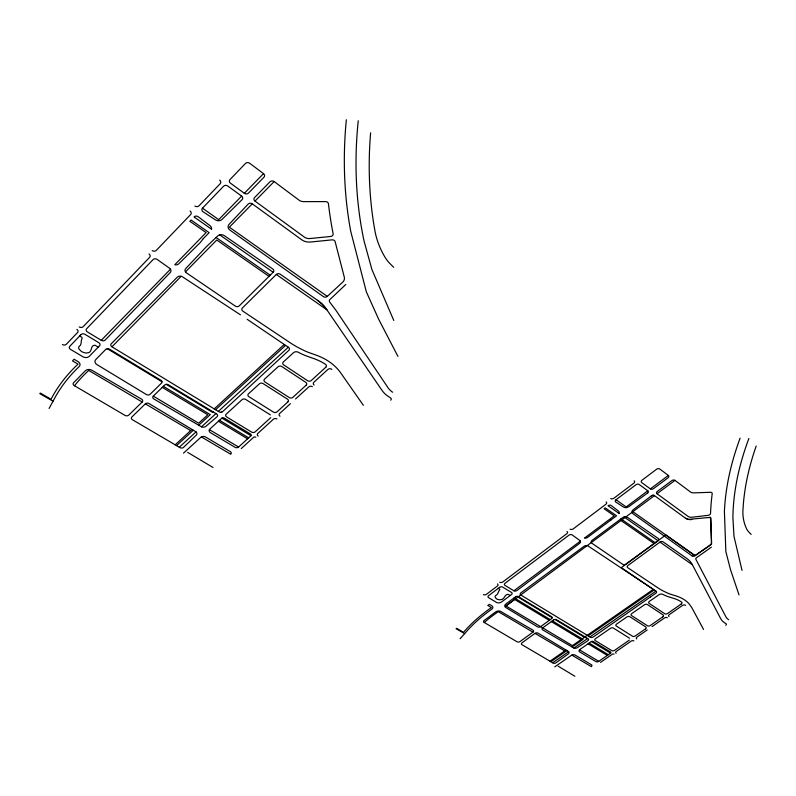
<?xml version="1.0" encoding="UTF-8"?>
<svg xmlns="http://www.w3.org/2000/svg" width="796" height="796" viewBox="0 0 796 796"><rect width="100%" height="100%" fill="white"/><g stroke="black" fill="none" stroke-linecap="round" stroke-linejoin="round"><path stroke-width="1.19" d="M49.083 408.477L54.815 397.92A180.204 132.564 1.3 0 1 79.132 366.638A4.667 3.492 9.9 0 0 78.018 361.553L74.108 359.245L72.506 360.857L78.058 364.13A182.752 134.444 1.3 0 0 52.257 396.995L51.034 399.254L40.317 393.095L39.8 393.612L53.024 401.214M460.118 638.73L466.685 631.318A144.156 89.48 -12.8 0 1 491.689 609.268A3.572 2.358 -10.2 0 0 491.868 605.816L489.351 604.333L487.799 605.467L491.371 607.587A146.185 90.744 -12.8 0 0 464.914 630.731L463.521 632.322L456.586 628.313L456.078 628.681L464.645 633.626M202.492 208.184L223.586 186.224A2.975 2.557 10 0 1 227.736 185.995L241.616 196.085A2.945 2.527 8.3 0 1 242.064 199.677L222.084 219.368A4.885 4.119 9 0 1 215.278 219.756L203.02 211.736A2.955 2.497 10.3 0 1 202.492 208.184L218.701 219.656L241.626 196.095M101.251 340.31A2.816 2.159 9.8 0 0 105.152 340.061L170.195 272.59A3.841 3.104 9.6 0 0 169.429 268.152L157.101 259.367A2.905 2.358 10.6 0 0 153.071 259.615L86.635 328.748A2.846 2.179 10.7 0 0 87.361 331.872L101.261 340.32L170.473 269.187M244.342 193.309L263.516 173.618L249.645 163.25A2.995 2.617 9.6 0 0 245.457 163.469L230.014 179.538A2.985 2.567 9.9 0 0 230.492 183.199L244.362 193.319A2.955 2.537 8.2 0 0 248.481 193.09L263.914 177.269A2.965 2.587 7.7 0 0 263.506 173.598M247.128 319.276L288.53 347.364A2.657 2.109 0.1 0 1 288.829 350.359L222.671 411.572A2.597 1.97 2.4 0 1 219.208 411.91L111.957 346.807L181.17 276.282M185.478 271.884L216.771 240.014L269.008 276.351M254.999 201.08L274.162 181.568L298.968 200.104A7.154 6.219 2.8 0 0 303.684 201.627L325.584 201.597A2.866 2.487 0.3 0 1 328.45 203.846A555.081 429.551 -38.1 0 0 333.106 233.666A2.816 2.408 -0.8 0 1 330.639 236.472L309.982 238.541A7.373 6.288 1.1 0 1 304.311 237.059L254.999 201.08A2.925 2.517 6.9 0 1 254.342 197.816L270.013 181.777A2.945 2.557 6.3 0 1 274.162 181.568M273.147 272.252L239.228 305.873A2.766 2.239 4.2 0 1 235.357 306.132L186.513 272.919A3.821 3.104 8.4 0 1 185.786 268.491L206.313 246.78L217.597 236.054A4.816 4.02 7.7 0 1 224.333 235.656L272.769 268.978A2.796 2.318 3 0 1 273.147 272.252L219.676 234.86M390.707 400.179A2.02 1.552 -6.4 0 0 390.597 397.97L388.06 396.269A28.845 22.557 -7.5 0 1 382 390.358L326.599 309.405A41.452 33.372 0.3 0 0 317.495 300.321L280.222 274.202A2.786 2.308 2.3 0 0 276.302 274.461L242.392 307.982A2.756 2.219 3.6 0 0 242.82 311.117L290.381 342.887A90.784 75.302 -3.1 0 0 300.649 348.807A86.147 65.71 0.8 0 1 302.44 349.713A51.203 41.661 -2.2 0 0 309.365 352.718L316.141 355.125A53.999 41.681 -1 0 1 340.748 372.956L363.374 405.323M142.176 402L128.723 415.134A2.667 1.97 6.4 0 1 125.022 415.393L74.307 385.642A2.766 2.05 9.2 0 1 73.481 382.846L78.267 378.08A172.911 127.161 1.3 0 1 85.59 370.608A4.617 3.453 9.1 0 1 91.878 370.259L141.589 399.154A2.677 2 6.2 0 1 142.176 402L88.744 370.439A170.871 125.659 1.3 0 0 74.496 385.752M145.369 403.851L131.877 416.985A2.657 1.96 6 0 0 132.464 419.751L179.986 447.631A2.567 1.881 3.3 0 0 183.558 447.382L196.194 435.203A3.443 2.547 3.1 0 0 195.577 431.581L149.071 403.582A2.667 1.99 5.8 0 0 145.35 403.861L190.652 430.596M153.29 396.129L164.653 385.065A2.677 2.03 5.5 0 1 168.384 384.796L216.592 413.97A2.597 1.95 2.5 0 1 217.019 416.756L205.915 426.298A3.453 2.577 2.9 0 1 201.129 426.626L153.698 398.876A2.667 2.01 5.7 0 1 153.29 396.129L198.672 423.213L207.826 414.786L162.284 387.373M345.802 284.461L330.041 299.415A2.706 2.219 -2.1 0 0 329.723 302.092L335.832 310.151L388 387.682A22.059 17.253 -7.5 0 0 392.617 392.219M327.285 296.381L229.367 227.188L252.282 203.846A2.925 2.497 7.1 0 0 248.173 204.065L229.139 224.283A4.836 4.07 7.4 0 0 229.915 230.074L323.445 296.639A2.726 2.239 -1.5 0 0 327.285 296.381L342.678 282.192A6.766 5.632 -2.2 0 0 344.31 277.217L335.146 241.695A2.806 2.388 -1.2 0 0 332.101 239.855L310.49 242.024A11.522 9.831 1.1 0 1 301.624 239.725L252.312 203.866M175.19 444.825L191.926 429.422M214.224 408.895L284.202 344.489M176.563 445.621L193.299 430.228M198.751 425.213L210.273 414.616L163.359 386.329M213.209 411.92L212.661 412.428L166.255 384.359M215.597 409.721L285.565 345.394M179.279 447.223L196.005 431.88M201.507 426.825L215.945 413.582M218.333 411.383L288.291 347.205M238.591 447.034L250.83 435.84A1.692 1.264 0.5 0 0 250.76 434.188L224.144 418.049A1.721 1.294 2.1 0 0 221.746 418.218L209.885 429.044A3.433 2.557 2.3 0 0 210.462 432.676L235.049 447.302A2.527 1.871 0.9 0 0 238.601 447.034L209.408 429.621M270.73 417.621L255.208 431.83A2.547 1.91 0.4 0 1 251.645 432.099L226.621 416.915A2.587 1.95 1.9 0 1 226.213 414.139L242.044 399.682A2.597 1.98 1.4 0 1 245.675 399.443L270.381 414.885M183.488 453.143L200.801 437.332A3.423 2.527 2.5 0 1 205.567 437.004L230.303 451.63A2.527 1.861 1.1 0 1 230.721 454.247L201.378 436.924M241.238 448.596L253.466 437.422A1.692 1.264 0.2 0 1 255.834 437.243M290.45 403.642L279.685 413.472A2.547 1.94 -0.7 0 0 280.003 416.209M295.545 398.985L308.719 386.955A2.577 2 -1.9 0 1 312.36 386.707M647.616 493.032L647.735 492.923A2.298 1.602 -17 0 0 647.805 490.774L639.148 484.485A2.308 1.612 -16.9 0 0 635.974 484.744L616.044 499.739A2.288 1.592 -15.9 0 0 615.587 501.908L623.586 507.082A3.801 2.637 -16.1 0 0 628.8 506.654L647.735 492.923M692.082 555.907L632.77 513.569A3.781 2.597 -16.3 0 1 633.238 509.738L651.327 495.878A2.288 1.582 -17.2 0 1 654.471 495.629L685.515 518.216L688.331 519.41L710.689 517.32L711.584 544.165L694.978 555.678L665.844 534.972L621.308 567.638L653.287 589.368L572.414 645.616L505.948 605.945L515.579 598.692M515.619 598.711L514.644 599.448L549.27 620.373M513.868 590.791A2.169 1.443 -11.2 0 0 516.893 590.533L579.528 543.409A2.965 2.03 -13.8 0 0 579.787 540.454L572.105 534.882A2.239 1.542 -13.6 0 0 569.001 535.141L505.032 583.279A2.179 1.463 -10.9 0 0 504.962 585.378L513.878 590.801L580.383 541.121M647.815 490.784L626.183 506.933L616.024 499.749M650.362 488.873L668.361 475.441L659.755 469.003A2.328 1.642 -17.9 0 0 656.561 469.252L642.034 480.187A2.318 1.622 -17.2 0 0 641.735 482.575L650.372 488.883A2.308 1.602 -17.3 0 0 653.526 488.625L668.013 477.829A2.318 1.622 -18 0 0 668.351 475.431M505.948 605.945L654.481 495.639A2.288 1.582 -17.2 0 0 651.327 495.878M657.018 493.739L674.988 480.396L690.48 491.978A5.662 3.89 -18.7 0 0 693.794 492.863L710.41 492.296A2.288 1.562 -19.1 0 1 712.201 493.709A443.412 262.65 -28.7 0 0 710.549 513.4A2.249 1.512 -18.6 0 1 708.191 515.32L692.092 517.221A5.861 3.97 -18.1 0 1 688.033 516.375L657.018 493.739A2.298 1.592 -17.5 0 1 657.357 491.391L671.824 480.635A2.308 1.602 -18.2 0 1 674.988 480.396M657.974 540.683L625.905 564.165A2.179 1.453 -15.1 0 1 622.89 564.434L591.866 543.23A2.965 2.02 -14.4 0 1 592.154 540.285L622.333 517.848A3.761 2.577 -15.8 0 1 627.517 517.42L658.282 538.494A2.219 1.483 -16.5 0 1 657.974 540.683L624.124 517.002M692.241 564.483A33.143 21.651 -16 0 0 686.868 558.543L663.028 541.827A2.209 1.483 -16.6 0 0 659.983 542.096L627.925 565.528A2.179 1.443 -15.2 0 0 627.676 567.638L658.342 588.135A73.123 47.969 -18 0 0 665.177 591.935A68.963 43.69 -14.1 0 1 666.391 592.523A41.213 26.815 -17.1 0 0 671.187 594.413L675.973 595.905A43.482 27.522 -15.1 0 1 688.739 603.408L691.794 607.597L703.555 629.467M532.972 632.163L519.997 641.556A2.08 1.333 -10.9 0 1 517.092 641.815L484.137 622.422A2.119 1.393 -10 0 1 484.077 620.522L488.704 617.139A138.345 85.849 -12.7 0 1 495.828 611.845A3.552 2.338 -10.4 0 1 500.704 611.457L533.091 630.213A2.09 1.353 -11.4 0 1 532.972 632.163L498.276 611.656A136.713 84.844 -12.7 0 0 484.267 622.492M535.061 633.367L522.057 642.77A2.08 1.323 -11.1 0 0 521.947 644.68L553.16 663.058A2.04 1.274 -11.9 0 0 555.976 662.809L568.155 654.013A2.726 1.721 -12.3 0 0 568.394 651.506L537.967 633.109A2.09 1.343 -11.5 0 0 535.051 633.377L564.762 650.929M711.385 547.141L696.649 557.628A2.179 1.423 -17.4 0 0 695.933 559.449L725.843 616.671A18.059 11.234 -17.7 0 0 728.638 619.716M692.082 555.907A2.189 1.433 -17.4 0 0 695.077 555.638L709.385 545.688A5.433 3.582 -17.9 0 0 711.505 542.295L710.709 518.703A2.239 1.502 -18.5 0 0 708.709 517.549M549.996 661.197L565.986 650.083M550.902 661.725L566.891 650.611M572.085 646.999L583.06 639.377L552.364 620.87M585.836 637.447L585.329 637.805L554.981 619.447M588.115 635.865L654.173 589.955M552.693 662.779L568.662 651.705M573.906 648.063L587.637 638.531M589.916 636.959L655.944 591.13M598.771 661.357L610.423 653.247A1.353 0.846 -13.5 0 0 610.562 652.014L593.06 641.417A1.373 0.866 -13.2 0 0 591.239 641.626L579.966 649.417A2.726 1.721 -12.8 0 0 579.707 651.934L595.965 661.615A2.03 1.264 -13.1 0 0 598.781 661.347L579.488 649.835M629.308 640.113L614.582 650.352A2.04 1.274 -13.7 0 1 611.766 650.621L595.259 640.601A2.06 1.303 -13.3 0 1 595.478 638.69L610.482 628.313A2.08 1.323 -13.9 0 1 613.338 628.064L629.566 638.223M600.532 662.381L612.174 654.292A1.353 0.846 -13.6 0 1 614.044 654.123M647.218 629.954L637.039 637.029A2.06 1.294 -14.5 0 0 636.78 638.919M652.033 626.611L664.441 617.995A2.08 1.313 -15.5 0 1 667.317 617.736M554.782 666.839L571.309 655.407A2.716 1.711 -12.5 0 1 575.07 655.068L591.438 664.75A2.02 1.254 -12.9 0 1 591.259 666.58L571.836 655.108M221.776 412.099L221.228 412.228M187.667 452.367L213 467.481M551.339 621.616L581.13 639.546M218.422 421.253L247.576 438.815M588.075 643.805L607.328 655.397M558.185 666.192L574.901 676.252M107.321 348.718L161.986 381.772M516.833 596.373L552.205 617.766M514.186 597.856L550.305 619.626M98.236 347.155L95.112 345.275C89.649 344.877 93.102 353.195 86.903 352.907A4.657 3.522 10.1 0 1 85.152 352.907L82.844 352.19A10.02 7.602 10.2 0 1 81.172 351.265L78.953 348.937A4.667 3.532 10.2 0 1 78.894 346.658C82.396 344.499 80.366 341.613 81.908 338.817A1.811 1.383 10.7 0 0 81.57 337.106L79.7 335.972M219.497 420.268L248.641 437.84M510.196 595.527L508.196 594.313C504.206 594.144 504.823 599.965 500.395 599.706A3.562 2.368 -10.6 0 1 499.062 599.746L497.44 599.308A7.671 5.114 -10.7 0 1 496.356 598.721L495.122 597.189A3.572 2.378 -10.5 0 1 495.54 595.627C498.296 594.413 497.878 592.115 499.41 590.224A1.383 0.925 -10.6 0 0 499.5 589.07L498.296 588.343M589.11 643.098L608.343 654.7M221.895 418.099L250.969 435.681M591.378 641.536L610.562 653.138M240.462 314.838L182.553 276.879A3.811 3.075 8.5 0 0 177.249 277.207L111.171 343.872A2.796 2.139 9.1 0 0 111.957 346.807M620.96 518.873L655.188 542.723M216.144 237.536L270.192 275.177M620.98 520.504L654.073 543.539M659.983 542.096L692.391 564.762M276.302 274.461L326.897 309.833M632.88 511.669L695.077 555.638M692.241 564.473L720.708 618.661A23.621 14.686 -17.7 0 0 724.37 622.621L726.042 623.746A1.652 1.025 -17 0 1 725.743 625.278M397.95 356.419L378.637 319.166L366.349 291.853L350.747 231.357A534.046 412.885 -37.9 0 1 346.34 119.748M393.781 320.47L371.901 269.496L364.1 241.208A520.863 402.458 -37.7 0 1 358.25 120.723M739.026 594.891L730.569 569.866L725.862 551.628L724.4 511.42A427.163 252.82 -28.6 0 1 740.101 438.148M742.031 570.394L733.992 536.424L732.897 517.659A416.955 246.651 -28.6 0 1 748.897 438.477M691.853 519.529A9.174 6.199 -18.1 0 1 685.515 518.216M370.618 132.833A506.017 390.736 -37.6 0 0 375.344 233.019L375.861 235.178A96.973 83.321 -14.2 0 0 377.811 241.825A109.838 94.366 -15.4 0 0 385.503 258.023A36.815 31.313 -8.9 0 0 389.572 263.197A244.7 213.656 -28.7 0 0 393.731 267.317M317.495 300.321A41.472 33.392 0.3 0 1 326.599 309.405M258.222 436.089A2.537 1.9 0 0 1 257.854 433.412L273.356 419.253A2.547 1.93 -0.5 0 1 276.938 418.985M76.834 329.395A2.856 2.179 11.2 0 1 77.58 332.519L66.307 344.29A2.846 2.149 11.1 0 1 62.406 344.549M219.626 180.105A2.995 2.567 10.9 0 1 220.134 183.767L199.03 205.786A2.975 2.507 11.1 0 1 194.901 206.015M190.055 211.02A2.965 2.487 11.2 0 1 190.612 214.572L156.305 250.372A2.935 2.388 11.3 0 1 152.245 250.611M148.981 253.964A2.925 2.368 11.3 0 1 149.608 257.357L83.172 326.688A2.866 2.189 11.2 0 1 79.242 326.947M314.151 385.055A2.587 2.01 -2.1 0 1 313.893 382.229L327.892 369.444A2.597 2.04 -2.8 0 1 331.872 369.444M669.008 616.552A2.09 1.323 -15.7 0 1 669.317 614.602L682.471 605.467A2.099 1.333 -16.2 0 1 685.555 605.378M566.981 531.469A2.249 1.552 -13.5 0 1 566.812 533.718L502.803 581.966A2.189 1.473 -10.7 0 1 499.759 582.224M606.124 501.928A2.288 1.592 -15.4 0 1 605.885 504.266L573.22 528.892A2.249 1.552 -13.8 0 1 570.095 529.151M634.113 480.814A2.318 1.632 -16.7 0 1 633.825 483.212L613.875 498.246A2.298 1.602 -15.7 0 1 610.711 498.505M497.44 583.946A2.179 1.463 -10.5 0 1 497.381 586.045L486.416 594.313A2.169 1.453 -10.1 0 1 483.391 594.582M616.124 653.257A2.04 1.274 -13.8 0 1 616.343 651.397L631.049 641.188A2.05 1.284 -14.3 0 1 633.885 640.919M751.106 534.424A198.294 129.002 -25.7 0 1 748.608 531.758A29.88 19.592 -20.3 0 1 746.379 528.385A89.56 58.317 -22.2 0 1 743.255 517.728A79.003 51.561 -21.9 0 1 742.907 513.34L742.877 511.918A405.423 239.696 -28.6 0 1 756.2 446.019M203.298 238.631L200.204 242.591L178.742 263.824A3.851 3.144 9.5 0 1 174.792 264.76L206.104 232.591L189.876 221.308L191.07 220.064L209.129 232.651L203.298 238.631M81.043 334.569L69.759 346.31A2.836 2.139 10.7 0 0 70.506 349.374L82.874 356.737A4.676 3.532 9.9 0 0 89.311 356.3L99.56 345.792A2.816 2.149 9.8 0 0 98.863 342.728L84.963 334.31A2.846 2.169 10.7 0 0 81.043 334.569M105.689 349.454L95.769 359.583A4.637 3.502 9.1 0 0 96.923 364.578L146.374 394.527A2.687 2.02 6.1 0 0 150.106 394.269L161.459 383.175A2.696 2.05 5.9 0 0 160.901 380.269L109.549 349.195A2.796 2.129 9.2 0 0 105.689 349.454M287.824 401.98L277.048 411.83A2.567 1.95 -0.3 0 1 273.456 412.099L248.84 396.647A2.607 2 1.2 0 1 248.471 393.811L259.426 383.811A2.617 2.02 0.8 0 1 263.078 383.572L287.515 399.194A2.577 1.98 -0.7 0 1 287.824 401.98M306.112 385.234L292.918 397.313A2.577 1.99 -0.9 0 1 289.296 397.572L264.939 381.971A2.617 2.03 0.7 0 1 264.6 379.085L278.112 366.757A2.627 2.06 0.1 0 1 281.794 366.528L305.843 382.398A2.587 2.01 -1.5 0 1 306.112 385.234M325.773 367.245L311.296 380.498A2.597 2.02 -1.7 0 1 307.634 380.747L283.675 364.886A2.637 2.07 -0.1 0 1 283.376 361.951L293.515 352.698A3.522 2.786 -0.6 0 1 298.002 352.13A42.825 33.263 0.2 0 1 299.495 352.877A56.227 45.75 -2.2 0 0 307.316 356.28L314.082 358.678A49.173 37.959 -1 0 1 325.514 364.339A2.607 2.05 -2.4 0 1 325.773 367.245M611.02 519.917L587.677 537.33A2.985 2.04 -14.2 0 1 584.503 538.056L614.263 515.828L604.074 508.743L605.209 507.888L616.552 515.798L611.02 519.917M650.362 597.04L593.229 636.989A2.07 1.313 -13.2 0 1 590.602 637.347L520.743 594.97A2.159 1.433 -11.4 0 1 520.733 592.99L584.005 546.335A2.955 2.01 -14 0 1 588.105 545.986L656.093 591.239A2.129 1.373 -15.6 0 1 655.785 593.279L650.362 597.04M499.609 587.358L488.644 595.607A2.159 1.443 -10.3 0 0 488.595 597.677L496.545 602.413A3.592 2.378 -10.5 0 0 501.55 601.975L511.48 594.562A2.159 1.443 -11 0 0 511.559 592.493L502.644 587.09A2.169 1.453 -10.7 0 0 499.609 587.358M515.44 596.92L505.828 604.065A3.572 2.358 -10.8 0 0 505.709 607.457L537.688 626.91A2.099 1.363 -11.7 0 0 540.603 626.651L551.529 618.741A2.109 1.373 -12.1 0 0 551.658 616.761L518.435 596.652A2.149 1.423 -11.2 0 0 515.44 596.92M553.608 619.975L542.693 627.865A2.09 1.353 -11.8 0 0 542.564 629.815L573.647 647.934A2.736 1.731 -12.6 0 0 577.428 647.596L587.856 640.71A2.06 1.313 -13 0 0 588.065 638.79L556.533 619.706A2.099 1.363 -12.2 0 0 553.608 619.975M645.496 628.86L635.308 635.944A2.06 1.294 -14.4 0 1 632.462 636.213L616.313 626.054A2.08 1.323 -14.1 0 1 616.562 624.104L626.9 616.95A2.09 1.333 -14.5 0 1 629.775 616.701L645.765 626.94A2.07 1.303 -14.8 0 1 645.496 628.86M662.75 616.86L650.302 625.517A2.08 1.313 -15 0 1 647.447 625.775L631.507 615.557A2.099 1.343 -14.7 0 1 631.785 613.567L644.501 604.781A2.109 1.353 -15.2 0 1 647.387 604.532L663.048 614.91A2.09 1.323 -15.5 0 1 662.75 616.86M681.227 604.005L667.625 613.467A2.09 1.333 -15.6 0 1 664.75 613.726L649.138 603.358A2.109 1.353 -15.3 0 1 649.446 601.348L658.959 594.771A2.826 1.821 -15.7 0 1 662.521 594.274A34.337 21.93 -14.9 0 1 663.546 594.751A45.253 29.442 -17.1 0 0 668.958 596.91L673.744 598.393A39.601 25.064 -15.1 0 1 681.555 602.015A2.109 1.343 -16.2 0 1 681.227 604.005M619.019 513.43L608.044 505.759A2.279 1.582 -15.5 0 1 611.209 505.49L618.313 510.972A3.781 2.617 -15.6 0 1 619.019 513.43M211.547 229.188L194.055 216.96A2.945 2.468 10.3 0 1 198.174 216.711L209.696 225.407A4.866 4.07 9.2 0 1 211.547 229.188"/></g></svg>
